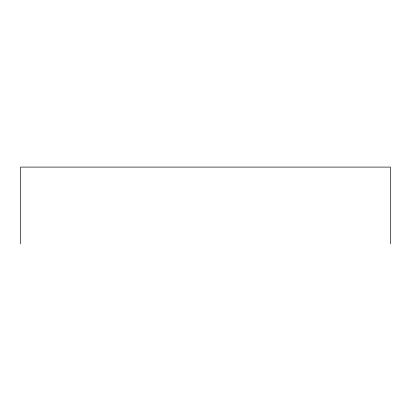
<?xml version="1.0" encoding="UTF-8"?>
<svg xmlns="http://www.w3.org/2000/svg" width="411" height="411" viewBox="0 0 411 411"><rect width="100%" height="100%" fill="white"/><g stroke="black" fill="none" stroke-linecap="round" stroke-linejoin="round"><path stroke-width="0.62" d="M390.45 243.903L390.45 167.097L20.55 167.097L20.55 243.903"/></g></svg>
